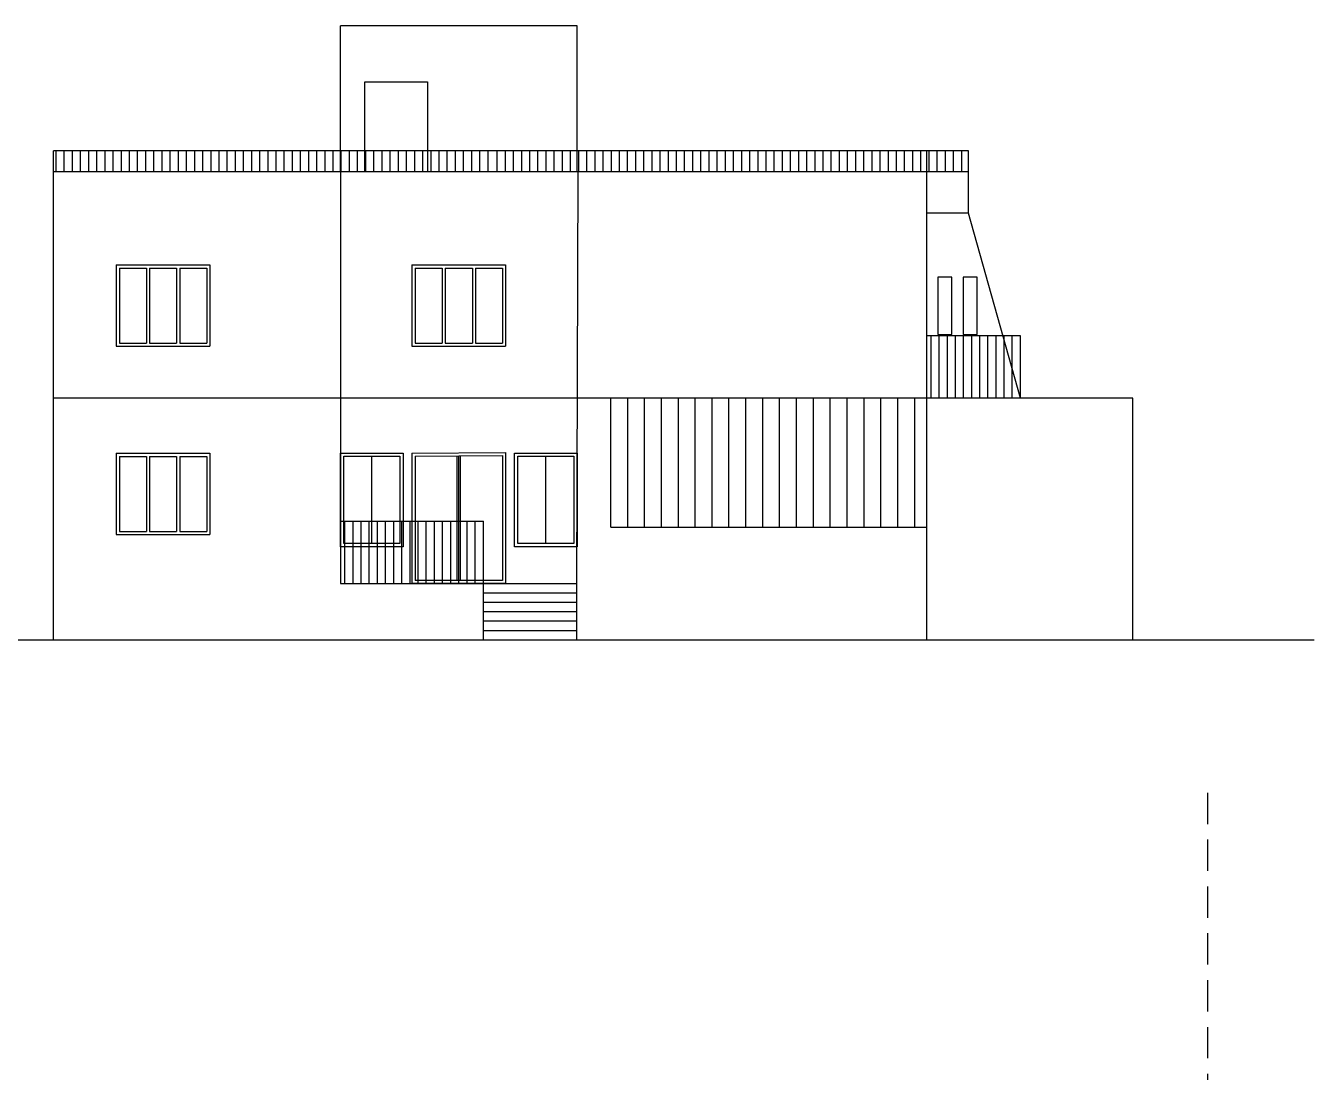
# Model space of a CAD drawing. Header units: metres. Extents: x 3586 to 7307, y 3108 to 6437.
# Drawn here: x 3672.98 to 3693.61, y 3222.18 to 3238.94 of the extents above; entities that cross this region are included whole.
import ezdxf

# ---------------------------------------------------------------- set-up
doc = ezdxf.new("R2010")
doc.units = ezdxf.units.M
doc.linetypes.add('DASHED', pattern=[0.75, 0.5, -0.25])
for name, color, linetype in [('DOORS', 170, 'Continuous'), ('section line', 20, 'DASHED'), ('wall', 7, 'Continuous'), ('window', 140, 'Continuous')]:
    doc.layers.add(name, color=color, linetype=linetype)

msp = doc.modelspace()

# ---------------------------------------------------------------- linework, layer by layer
at = {"layer": 'DOORS'}
for p, q in [((3679.16, 3232.096), (3680.66, 3232.107)), ((3679.16, 3232.096), (3679.16, 3230.007)), ((3680.66, 3232.107), (3680.66, 3230.007)), ((3679.21, 3232.047), (3680.61, 3232.056)), ((3679.21, 3232.047), (3679.21, 3230.057)), ((3679.885, 3230.057), (3679.885, 3232.051)), ((3679.91, 3230.057), (3679.91, 3232.051)), ((3679.935, 3230.057), (3679.935, 3232.051)), ((3680.61, 3232.056), (3680.61, 3230.057)), ((3680.66, 3230.007), (3679.16, 3230.007)), ((3680.61, 3230.057), (3679.21, 3230.057))]:
    msp.add_line(p, q, dxfattribs=at)
at = {"layer": 'section line'}
msp.add_line((3691.899, 3226.656), (3691.899, 3201.462), dxfattribs=at)
at = {"layer": 'wall'}
for p, q in [((3678.017, 3236.606), (3678.017, 3238.937)), ((3681.804, 3238.937), (3678.017, 3238.937)), ((3681.804, 3236.606), (3681.804, 3238.937)), ((3678.408, 3236.606), (3678.408, 3238.037)), ((3678.408, 3238.037), (3679.408, 3238.037)), ((3679.408, 3238.037), (3679.408, 3236.606)), ((3673.417, 3229.107), (3673.417, 3236.937)), ((3688.074, 3236.937), (3673.417, 3236.937)), ((3688.074, 3236.937), (3673.417, 3236.937)), ((3673.462, 3236.606), (3673.462, 3236.937)), ((3673.593, 3236.606), (3673.593, 3236.937)), ((3673.723, 3236.606), (3673.723, 3236.937)), ((3673.854, 3236.606), (3673.854, 3236.937)), ((3673.984, 3236.606), (3673.984, 3236.937)), ((3674.115, 3236.606), (3674.115, 3236.937)), ((3674.245, 3236.606), (3674.245, 3236.937)), ((3674.376, 3236.606), (3674.376, 3236.937)), ((3674.506, 3236.606), (3674.506, 3236.937)), ((3674.637, 3236.606), (3674.637, 3236.937)), ((3674.767, 3236.606), (3674.767, 3236.937)), ((3674.898, 3236.606), (3674.898, 3236.937)), ((3675.028, 3236.606), (3675.028, 3236.937)), ((3675.159, 3236.606), (3675.159, 3236.937)), ((3675.289, 3236.606), (3675.289, 3236.937)), ((3675.289, 3236.606), (3675.289, 3236.937)), ((3675.42, 3236.606), (3675.42, 3236.937)), ((3675.55, 3236.606), (3675.55, 3236.937)), ((3675.681, 3236.606), (3675.681, 3236.937)), ((3675.811, 3236.606), (3675.811, 3236.937)), ((3675.942, 3236.606), (3675.942, 3236.937)), ((3676.072, 3236.606), (3676.072, 3236.937)), ((3676.203, 3236.606), (3676.203, 3236.937)), ((3676.333, 3236.606), (3676.333, 3236.937)), ((3676.464, 3236.606), (3676.464, 3236.937)), ((3676.594, 3236.606), (3676.594, 3236.937)), ((3676.725, 3236.606), (3676.725, 3236.937)), ((3676.855, 3236.606), (3676.855, 3236.937)), ((3676.985, 3236.606), (3676.985, 3236.937)), ((3677.116, 3236.606), (3677.116, 3236.937)), ((3677.246, 3236.606), (3677.246, 3236.937)), ((3677.377, 3236.606), (3677.377, 3236.937)), ((3677.507, 3236.606), (3677.507, 3236.937)), ((3677.638, 3236.606), (3677.638, 3236.937)), ((3677.768, 3236.606), (3677.768, 3236.937)), ((3677.899, 3236.606), (3677.899, 3236.937)), ((3678.029, 3236.606), (3678.029, 3236.937)), ((3678.16, 3236.606), (3678.16, 3236.937)), ((3678.29, 3236.606), (3678.29, 3236.937)), ((3678.421, 3236.606), (3678.421, 3236.937)), ((3678.551, 3236.606), (3678.551, 3236.937)), ((3678.682, 3236.606), (3678.682, 3236.937)), ((3678.812, 3236.606), (3678.812, 3236.937)), ((3678.943, 3236.606), (3678.943, 3236.937)), ((3679.073, 3236.606), (3679.073, 3236.937)), ((3679.204, 3236.606), (3679.204, 3236.937)), ((3679.334, 3236.606), (3679.334, 3236.937)), ((3679.465, 3236.606), (3679.465, 3236.937)), ((3679.595, 3236.606), (3679.595, 3236.937)), ((3679.726, 3236.606), (3679.726, 3236.937)), ((3679.856, 3236.606), (3679.856, 3236.937)), ((3679.987, 3236.606), (3679.987, 3236.937)), ((3679.987, 3236.606), (3679.987, 3236.937)), ((3680.117, 3236.606), (3680.117, 3236.937)), ((3680.248, 3236.606), (3680.248, 3236.937)), ((3680.378, 3236.606), (3680.378, 3236.937)), ((3680.526, 3236.606), (3680.526, 3236.937)), ((3680.657, 3236.606), (3680.657, 3236.937)), ((3680.787, 3236.606), (3680.787, 3236.937)), ((3680.918, 3236.606), (3680.918, 3236.937)), ((3681.048, 3236.606), (3681.048, 3236.937)), ((3681.178, 3236.606), (3681.178, 3236.937)), ((3681.309, 3236.606), (3681.309, 3236.937)), ((3681.439, 3236.606), (3681.439, 3236.937)), ((3681.57, 3236.606), (3681.57, 3236.937)), ((3681.7, 3236.606), (3681.7, 3236.937)), ((3681.831, 3236.606), (3681.831, 3236.937)), ((3681.961, 3236.606), (3681.961, 3236.937)), ((3681.961, 3236.606), (3681.961, 3236.937)), ((3682.092, 3236.606), (3682.092, 3236.937)), ((3682.222, 3236.606), (3682.222, 3236.937)), ((3682.353, 3236.606), (3682.353, 3236.937)), ((3682.483, 3236.606), (3682.483, 3236.937)), ((3682.614, 3236.606), (3682.614, 3236.937)), ((3682.614, 3236.606), (3682.614, 3236.937)), ((3682.744, 3236.606), (3682.744, 3236.937)), ((3682.875, 3236.606), (3682.875, 3236.937)), ((3683.005, 3236.606), (3683.005, 3236.937)), ((3683.136, 3236.606), (3683.136, 3236.937)), ((3683.266, 3236.606), (3683.266, 3236.937)), ((3683.397, 3236.606), (3683.397, 3236.937)), ((3683.527, 3236.606), (3683.527, 3236.937)), ((3683.658, 3236.606), (3683.658, 3236.937)), ((3683.788, 3236.606), (3683.788, 3236.937)), ((3683.919, 3236.606), (3683.919, 3236.937)), ((3684.049, 3236.606), (3684.049, 3236.937)), ((3684.18, 3236.606), (3684.18, 3236.937)), ((3684.31, 3236.606), (3684.31, 3236.937)), ((3684.441, 3236.606), (3684.441, 3236.937)), ((3684.571, 3236.606), (3684.571, 3236.937)), ((3684.702, 3236.606), (3684.702, 3236.937)), ((3684.832, 3236.606), (3684.832, 3236.937)), ((3684.962, 3236.606), (3684.962, 3236.937)), ((3685.093, 3236.606), (3685.093, 3236.937)), ((3685.223, 3236.606), (3685.223, 3236.937)), ((3685.354, 3236.606), (3685.354, 3236.937)), ((3685.354, 3236.606), (3685.354, 3236.937)), ((3685.484, 3236.606), (3685.484, 3236.937)), ((3685.615, 3236.606), (3685.615, 3236.937)), ((3685.745, 3236.606), (3685.745, 3236.937)), ((3685.876, 3236.606), (3685.876, 3236.937)), ((3686.006, 3236.606), (3686.006, 3236.937)), ((3686.137, 3236.606), (3686.137, 3236.937)), ((3686.267, 3236.606), (3686.267, 3236.937)), ((3686.398, 3236.606), (3686.398, 3236.937)), ((3686.528, 3236.606), (3686.528, 3236.937)), ((3686.659, 3236.606), (3686.659, 3236.937)), ((3686.789, 3236.606), (3686.789, 3236.937)), ((3686.92, 3236.606), (3686.92, 3236.937)), ((3687.05, 3236.606), (3687.05, 3236.937)), ((3687.181, 3236.606), (3687.181, 3236.937)), ((3687.311, 3236.606), (3687.311, 3236.937)), ((3687.404, 3235.937), (3687.404, 3236.937)), ((3687.442, 3236.606), (3687.442, 3236.937)), ((3687.572, 3236.606), (3687.572, 3236.937)), ((3687.703, 3236.606), (3687.703, 3236.937)), ((3687.833, 3236.606), (3687.833, 3236.937)), ((3687.964, 3236.606), (3687.964, 3236.937)), ((3688.074, 3235.937), (3688.074, 3236.937)), ((3673.417, 3236.606), (3688.074, 3236.606)), ((3678.017, 3236.606), (3678.017, 3230.007)), ((3681.801, 3230.007), (3681.822, 3236.606)), ((3688.074, 3235.937), (3687.404, 3235.937)), ((3687.404, 3229.107), (3687.404, 3235.937)), ((3688.904, 3232.972), (3688.074, 3235.937)), ((3688.904, 3233.972), (3687.404, 3233.972)), ((3687.474, 3232.972), (3687.474, 3233.972)), ((3687.604, 3232.972), (3687.604, 3233.972)), ((3687.734, 3232.972), (3687.734, 3233.972)), ((3687.864, 3232.972), (3687.864, 3233.972)), ((3687.994, 3232.972), (3687.994, 3233.972)), ((3688.124, 3232.972), (3688.124, 3233.972)), ((3688.254, 3232.972), (3688.254, 3233.972)), ((3688.384, 3232.972), (3688.384, 3233.972)), ((3688.514, 3232.972), (3688.514, 3233.972)), ((3688.644, 3232.972), (3688.644, 3233.972)), ((3688.774, 3232.972), (3688.774, 3233.972)), ((3688.904, 3232.972), (3688.904, 3233.972)), ((3690.704, 3232.972), (3673.417, 3232.972)), ((3682.345, 3230.907), (3682.345, 3232.972)), ((3682.615, 3230.907), (3682.615, 3232.972)), ((3682.885, 3230.907), (3682.885, 3232.972)), ((3683.156, 3230.907), (3683.156, 3232.972)), ((3683.426, 3230.907), (3683.426, 3232.972)), ((3683.696, 3230.907), (3683.696, 3232.972)), ((3683.967, 3230.907), (3683.967, 3232.972)), ((3684.237, 3230.907), (3684.237, 3232.972)), ((3684.508, 3230.907), (3684.508, 3232.972)), ((3684.778, 3230.907), (3684.778, 3232.972)), ((3685.048, 3230.907), (3685.048, 3232.972)), ((3685.319, 3230.907), (3685.319, 3232.972)), ((3685.589, 3230.907), (3685.589, 3232.972)), ((3685.86, 3230.907), (3685.86, 3232.972)), ((3686.13, 3230.907), (3686.13, 3232.972)), ((3686.4, 3230.907), (3686.4, 3232.972)), ((3686.671, 3230.907), (3686.671, 3232.972)), ((3686.941, 3230.907), (3686.941, 3232.972)), ((3687.212, 3230.907), (3687.212, 3232.972)), ((3690.704, 3229.107), (3690.704, 3232.972)), ((3678.017, 3231.007), (3680.304, 3231.007)), ((3678.086, 3230.007), (3678.086, 3231.007)), ((3678.216, 3230.007), (3678.216, 3231.007)), ((3678.347, 3230.007), (3678.347, 3231.007)), ((3678.477, 3230.007), (3678.477, 3231.007)), ((3678.607, 3230.007), (3678.607, 3231.007)), ((3678.738, 3230.007), (3678.738, 3231.007)), ((3678.868, 3230.007), (3678.868, 3231.007)), ((3678.999, 3230.007), (3678.999, 3231.007)), ((3679.129, 3230.007), (3679.129, 3231.007)), ((3679.26, 3230.007), (3679.26, 3231.007)), ((3679.39, 3230.007), (3679.39, 3231.007)), ((3679.521, 3230.007), (3679.521, 3231.007)), ((3679.651, 3230.007), (3679.651, 3231.007)), ((3679.782, 3230.007), (3679.782, 3231.007)), ((3679.912, 3230.007), (3679.912, 3231.007)), ((3680.043, 3230.007), (3680.043, 3231.007)), ((3680.173, 3230.007), (3680.173, 3231.007)), ((3680.304, 3230.007), (3680.304, 3231.007)), ((3682.345, 3230.907), (3687.404, 3230.907)), ((3678.017, 3230.007), (3681.801, 3230.007)), ((3680.304, 3229.107), (3680.304, 3230.007)), ((3681.801, 3229.107), (3681.801, 3230.007)), ((3680.304, 3229.857), (3681.804, 3229.857)), ((3680.304, 3229.707), (3681.804, 3229.707)), ((3680.304, 3229.557), (3681.804, 3229.557)), ((3680.304, 3229.407), (3681.804, 3229.407)), ((3680.304, 3229.257), (3681.804, 3229.257)), ((3672.08, 3229.107), (3693.609, 3229.107))]:
    msp.add_line(p, q, dxfattribs=at)
for points in [[(3687.806, 3234.912), (3687.579, 3234.912), (3687.579, 3233.991), (3687.806, 3233.991)], [(3688.214, 3234.912), (3687.987, 3234.912), (3687.987, 3233.991), (3688.214, 3233.991)]]:
    msp.add_lwpolyline(points, close=True, dxfattribs=at)
at = {"layer": 'window'}
for p, q in [((3674.425, 3235.107), (3675.925, 3235.107)), ((3674.425, 3235.107), (3674.425, 3233.807)), ((3674.475, 3235.057), (3674.907, 3235.057)), ((3674.475, 3235.057), (3674.475, 3233.857)), ((3674.907, 3235.057), (3674.907, 3233.857)), ((3674.957, 3235.057), (3675.392, 3235.057)), ((3674.957, 3235.057), (3674.957, 3233.857)), ((3675.392, 3235.057), (3675.392, 3233.857)), ((3675.442, 3235.057), (3675.875, 3235.057)), ((3675.442, 3235.057), (3675.442, 3233.857)), ((3675.875, 3235.057), (3675.875, 3233.857)), ((3675.925, 3235.107), (3675.925, 3233.807)), ((3679.16, 3235.107), (3680.66, 3235.107)), ((3679.16, 3235.107), (3679.16, 3233.807)), ((3679.21, 3235.057), (3679.643, 3235.057)), ((3679.21, 3235.057), (3679.21, 3233.857)), ((3679.643, 3235.057), (3679.643, 3233.857)), ((3679.693, 3235.057), (3680.128, 3235.057)), ((3679.693, 3235.057), (3679.693, 3233.857)), ((3680.128, 3235.057), (3680.128, 3233.857)), ((3680.178, 3235.057), (3680.61, 3235.057)), ((3680.178, 3235.057), (3680.178, 3233.857)), ((3680.61, 3235.057), (3680.61, 3233.857)), ((3680.66, 3235.107), (3680.66, 3233.807)), ((3674.425, 3233.807), (3675.925, 3233.807)), ((3674.475, 3233.857), (3674.907, 3233.857)), ((3674.957, 3233.857), (3675.392, 3233.857)), ((3675.442, 3233.857), (3675.875, 3233.857)), ((3679.16, 3233.807), (3680.66, 3233.807)), ((3679.21, 3233.857), (3679.643, 3233.857)), ((3679.693, 3233.857), (3680.128, 3233.857)), ((3680.178, 3233.857), (3680.61, 3233.857)), ((3674.425, 3232.092), (3675.925, 3232.092)), ((3674.425, 3232.092), (3674.425, 3230.792)), ((3675.925, 3232.092), (3675.925, 3230.792)), ((3678.017, 3232.095), (3679.017, 3232.095)), ((3678.017, 3230.595), (3678.017, 3232.095)), ((3679.017, 3232.095), (3679.017, 3230.595)), ((3680.804, 3232.095), (3681.804, 3232.095)), ((3680.804, 3230.595), (3680.804, 3232.095)), ((3681.804, 3232.095), (3681.804, 3230.595)), ((3674.475, 3232.042), (3674.907, 3232.042)), ((3674.475, 3232.042), (3674.475, 3230.842)), ((3674.907, 3232.042), (3674.907, 3230.842)), ((3674.957, 3232.042), (3675.392, 3232.042)), ((3674.957, 3232.042), (3674.957, 3230.842)), ((3675.392, 3232.042), (3675.392, 3230.842)), ((3675.442, 3232.042), (3675.875, 3232.042)), ((3675.442, 3232.042), (3675.442, 3230.842)), ((3675.875, 3232.042), (3675.875, 3230.842)), ((3678.067, 3232.045), (3678.967, 3232.045)), ((3678.067, 3230.645), (3678.067, 3232.045)), ((3678.517, 3230.645), (3678.517, 3232.045)), ((3678.967, 3232.045), (3678.967, 3230.645)), ((3680.854, 3232.045), (3681.754, 3232.045)), ((3680.854, 3230.645), (3680.854, 3232.045)), ((3681.304, 3230.645), (3681.304, 3232.045)), ((3681.754, 3232.045), (3681.754, 3230.645)), ((3674.475, 3230.842), (3674.907, 3230.842)), ((3674.957, 3230.842), (3675.392, 3230.842)), ((3675.442, 3230.842), (3675.875, 3230.842)), ((3674.425, 3230.792), (3675.925, 3230.792)), ((3678.967, 3230.645), (3678.067, 3230.645)), ((3681.754, 3230.645), (3680.854, 3230.645)), ((3679.017, 3230.595), (3678.017, 3230.595)), ((3681.804, 3230.595), (3680.804, 3230.595))]:
    msp.add_line(p, q, dxfattribs=at)

doc.saveas('drawing.dxf')
